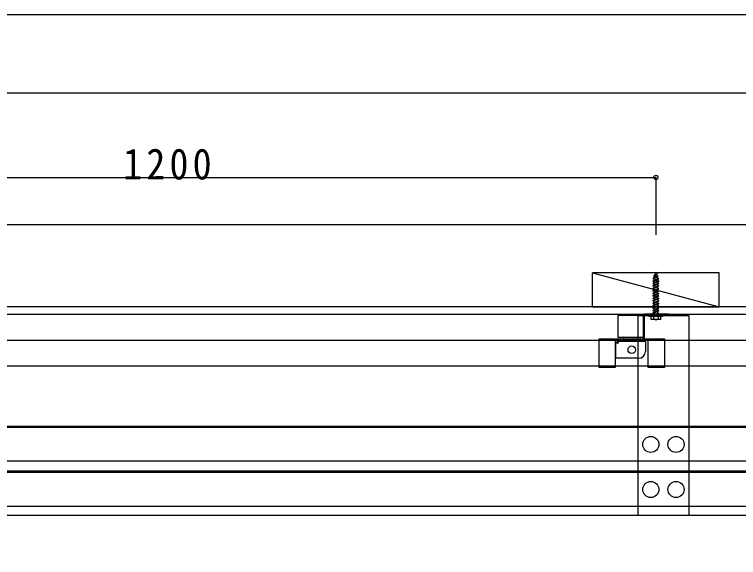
# Model space of a CAD drawing. Units: millimetres, scale not verified. Extents: x -11000 to 565, y -4772 to 3349.
# Drawn here: x -10144 to -9287, y -1721 to -1078 of the extents above; entities that cross this region are included whole.
import ezdxf

# ---------------------------------------------------------------- set-up
doc = ezdxf.new("R2010")
doc.units = ezdxf.units.MM
doc.header["$LTSCALE"] = 10
doc.header["$PDMODE"] = 32
doc.header["$PDSIZE"] = 5
for name, color, linetype in [('8-1_ADD_LINE', 7, 'Continuous'), ('8-4', 7, 'Continuous'), ('8-5', 7, 'Continuous'), ('8-6', 7, 'Continuous'), ('8-7', 7, 'Continuous'), ('8-D', 7, 'Continuous')]:
    doc.layers.add(name, color=color, linetype=linetype)
doc.styles.add('ＭＳ ゴシック', font='')
doc.styles.get('ＭＳ ゴシック').set_extended_font_data('MS Gothic')

msp = doc.modelspace()

# ---------------------------------------------------------------- linework, layer by layer
at = {"layer": '8-1_ADD_LINE'}
for p, q in [((-6725.23, -1423.87), (-10585.01, -1423.87)), ((-10585.01, -1432.87), (-6725.23, -1432.87))]:
    msp.add_line(p, q, dxfattribs=at)
at = {"layer": '8-4'}
for p, q in [((-9398.01, -1434.47), (-9370.01, -1434.47)), ((-7200.01, -1463.87), (-10530.01, -1463.87)), ((-9429.5, -1463.87), (-9429.5, -1461.87)), ((-9425.43, -1463.34), (-9424.15, -1462.14)), ((-9423.47, -1461.87), (-9403.54, -1461.87)), ((-9402.85, -1462.14), (-9401.58, -1463.34)), ((-9430.5, -1466.87), (-9430.5, -1464.87)), ((-9397.5, -1464.87), (-9397.5, -1476.87)), ((-10530.01, -1493.87), (-7061.69, -1493.87))]:
    msp.add_line(p, q, dxfattribs=at)
for points in [[(-9400.01, -1434.47), (-9430.01, -1434.47), (-9430.01, -1459.87), (-9400.01, -1459.87)], [(-9400.01, -1434.47), (-9400.01, -1462.87), (-9398.41, -1462.87), (-9398.41, -1434.87)], [(-9370.01, -1434.47), (-9370.01, -1432.87), (-9398.01, -1432.87)], [(-9433, -1463.87), (-9433, -1495.87), (-9452, -1495.87), (-9452, -1461.87), (-9430.5, -1461.87)], [(-9405.5, -1484.87), (-9432.5, -1484.87), (-9432.5, -1463.87)], [(-9430.5, -1461.87), (-9426, -1461.87), (-9425.81, -1461.27)], [(-9401.2, -1461.27), (-9401, -1461.87), (-9397.5, -1461.87), (-9397.5, -1463.87)], [(-9397.5, -1461.87), (-9375, -1461.87), (-9375, -1495.87), (-9394, -1495.87), (-9394, -1461.87)], [(-9397.5, -1464.87), (-9429.5, -1464.87), (-9429.5, -1466.87), (-9432.5, -1466.87)]]:
    msp.add_lwpolyline(points, dxfattribs=at)
msp.add_circle((-9413.5, -1474.87), 4.5, dxfattribs=at)
for centre, radius, start, end in [((-9398.01, -1434.87), 2, 90, 180), ((-9398.01, -1434.87), 0.4, 90, 180), ((-9430.5, -1463.87), 2, 90, 180), ((-9429.5, -1464.87), 1, 90, 180), ((-9426.79, -1461.87), 2, 270, 313.06713), ((-9423.9, -1461.87), 2, 90, 162.3577), ((-9423.47, -1462.87), 1, 90, 133.06713), ((-9403.54, -1462.87), 1, 46.93287, 90), ((-9403.1, -1461.87), 2, 17.6423, 90), ((-9400.21, -1461.87), 2, 226.93287, 270), ((-9405.5, -1476.87), 8, 270, 0)]:
    msp.add_arc(centre, radius, start, end, dxfattribs=at)
at = {"layer": '8-5'}
for points in [[(-9406.15, -1671.06), (-9406.15, -1434.47), (-9400.01, -1434.47)], [(-9370.01, -1434.47), (-9346.15, -1434.47), (-9346.15, -1671.06)]]:
    msp.add_lwpolyline(points, dxfattribs=at)
at = {"layer": '8-6'}
for p, q in [((-7062.17, -1326.88), (-10556.54, -1326.88)), ((-7829.4, -1566.66), (-10241.15, -1566.66)), ((-10233.19, -1618.06), (-7829.4, -1618.06)), ((-7829.4, -1620.06), (-10181.93, -1620.06)), ((-10181.93, -1660.06), (-7829.4, -1660.06))]:
    msp.add_line(p, q, dxfattribs=at)
for points in [[(-10556.4, -1720.66), (-10556.4, -1665.06), (-10241.4, -1565.06), (-7829.4, -1565.06), (-7829.4, -1671.06), (-10181.93, -1671.06)], [(-7829.4, -1606.66), (-10234.95, -1606.66), (-10556.4, -1708.7)]]:
    msp.add_lwpolyline(points, dxfattribs=at)
for centre in [(-9391.03, -1586.85), (-9361.19, -1586.85), (-9391.03, -1640.21), (-9361.19, -1640.21)]:
    msp.add_circle(centre, 9.51, dxfattribs=at)
at = {"layer": '8-7'}
msp.add_line((-9460.01, -1423.87), (-9310.01, -1423.87), dxfattribs=at)
for points in [[(-10585.01, -1078.11), (-7455.02, -1078.11), (-7455.02, -1338.72)], [(-10585.01, -1270.89), (-10585.01, -1170.93), (-8385.02, -1170.93), (-8385.02, -1338.72)], [(-10585.01, -1338.72), (-10585.01, -1270.89), (-9385.02, -1270.89), (-9385.02, -1338.72)], [(-9460.01, -1423.87), (-9460.01, -1383.87), (-9310.01, -1423.87), (-9310.01, -1383.87), (-9460.01, -1383.87)]]:
    msp.add_lwpolyline(points, dxfattribs=at)
msp.add_point((-9385.02, -1270.89), dxfattribs=at)
at = {"layer": '8-D'}
for p, q in [((-9384.35, -1384.88), (-9386.1, -1386.02)), ((-9384.35, -1384.88), (-9385.02, -1383)), ((-9384.35, -1384.88), (-9383.32, -1384.8)), ((-9383.36, -1387.66), (-9384.01, -1385.85)), ((-9387.52, -1392.55), (-9388.52, -1393.5)), ((-9386.66, -1387.58), (-9387.52, -1390)), ((-9387.52, -1393.63), (-9382.52, -1391.56)), ((-9383.37, -1387.66), (-9387.34, -1389.51)), ((-9382.28, -1387.7), (-9383.37, -1387.66)), ((-9382.52, -1394.46), (-9381.52, -1393.5)), ((-9382.52, -1394.46), (-9382.52, -1396.28)), ((-9387.52, -1401.25), (-9388.52, -1402.2)), ((-9382.52, -1396.28), (-9387.52, -1398.35)), ((-9382.52, -1396.28), (-9381.52, -1396.4)), ((-9382.52, -1399.18), (-9382.52, -1397.36)), ((-9382.52, -1402.1), (-9382.52, -1400.26)), ((-9382.52, -1403.34), (-9382.52, -1405.16)), ((-9382.52, -1405.16), (-9387.52, -1407.23)), ((-9382.52, -1410.96), (-9387.52, -1413.03)), ((-9382.52, -1405.16), (-9381.52, -1405.29)), ((-9382.52, -1408.06), (-9382.52, -1406.24)), ((-9382.52, -1409.14), (-9382.52, -1410.96)), ((-9382.52, -1410.96), (-9381.52, -1411.09)), ((-9382.52, -1413.86), (-9382.52, -1412.04)), ((-9387.52, -1415.93), (-9388.52, -1416.89)), ((-9387.52, -1419.02), (-9387.52, -1417.02)), ((-9382.52, -1414.94), (-9382.52, -1416.79)), ((-9382.52, -1418.03), (-9381.52, -1417.07)), ((-9382.52, -1419.85), (-9382.52, -1418.03)), ((-9382.52, -1420.93), (-9382.52, -1422.75)), ((-9382.52, -1422.75), (-9387.52, -1424.82)), ((-9382.52, -1428.55), (-9387.52, -1430.62)), ((-9382.52, -1422.75), (-9381.52, -1422.87)), ((-9382.52, -1425.65), (-9382.52, -1423.83)), ((-9382.52, -1426.73), (-9382.52, -1428.55)), ((-9382.52, -1428.55), (-9381.52, -1428.67)), ((-9382.52, -1431.47), (-9382.52, -1429.63)), ((-9387.9, -1435.47), (-9387.9, -1438.97)), ((-9385.01, -1438.45), (-9385.01, -1440.19)), ((-9382.52, -1432.57), (-9382.52, -1434.47)), ((-9382.13, -1435.47), (-9382.13, -1438.97)), ((-9379.24, -1438.97), (-9379.24, -1435.47))]:
    msp.add_line(p, q, dxfattribs=at)
for points in [[(-9385.02, -1383), (-9386.1, -1386.02), (-9387.76, -1387.7), (-9383.32, -1384.8), (-9384.01, -1385.85), (-9386.66, -1387.58), (-9387.76, -1387.7)], [(-9387.34, -1389.51), (-9388.52, -1390.6), (-9387.52, -1390.69), (-9383.02, -1388.6), (-9382.28, -1387.7), (-9388.52, -1390.6)], [(-9387.52, -1390.69), (-9387.52, -1392.55), (-9382.57, -1390.5), (-9381.52, -1390.6), (-9382.52, -1391.56), (-9382.52, -1393.38), (-9381.52, -1393.5), (-9388.52, -1396.4), (-9387.52, -1395.45), (-9382.52, -1393.38)], [(-9387.52, -1395.45), (-9387.52, -1393.63), (-9388.52, -1393.5), (-9381.52, -1390.6)], [(-9382.52, -1394.46), (-9387.52, -1396.53), (-9388.52, -1396.4)], [(-9382.52, -1390.5), (-9382.52, -1390), (-9383.02, -1388.6)], [(-9387.52, -1396.53), (-9387.52, -1398.35), (-9388.52, -1399.3), (-9381.52, -1396.4), (-9382.52, -1397.36), (-9387.52, -1399.43), (-9388.52, -1399.3)], [(-9387.52, -1399.43), (-9387.52, -1401.25), (-9382.52, -1399.18), (-9381.52, -1399.3), (-9382.52, -1400.26), (-9387.52, -1402.33), (-9388.52, -1402.2), (-9381.52, -1399.3)], [(-9387.52, -1402.33), (-9387.52, -1404.33), (-9388.52, -1405.29), (-9381.52, -1402.39), (-9382.52, -1403.34), (-9387.52, -1405.42), (-9388.52, -1405.29)], [(-9387.52, -1404.33), (-9382.57, -1402.28), (-9381.52, -1402.39)], [(-9387.52, -1405.42), (-9387.52, -1407.23), (-9388.52, -1408.19), (-9381.52, -1405.29), (-9382.52, -1406.24), (-9387.52, -1408.32), (-9388.52, -1408.19)], [(-9387.52, -1408.32), (-9387.52, -1410.13), (-9388.52, -1411.09), (-9381.52, -1408.19), (-9382.52, -1409.14), (-9387.52, -1411.22), (-9388.52, -1411.09)], [(-9387.52, -1411.22), (-9387.52, -1413.03), (-9388.52, -1413.99), (-9381.52, -1411.09), (-9382.52, -1412.04), (-9387.52, -1414.12), (-9388.52, -1413.99)], [(-9387.52, -1410.13), (-9382.52, -1408.06), (-9381.52, -1408.19)], [(-9387.52, -1414.12), (-9387.52, -1415.93), (-9382.52, -1413.86), (-9381.52, -1413.99), (-9382.52, -1414.94), (-9387.52, -1417.02), (-9388.52, -1416.89), (-9381.52, -1413.99)], [(-9382.52, -1418.03), (-9387.52, -1420.1), (-9388.52, -1419.97)], [(-9387.52, -1420.1), (-9387.52, -1421.92), (-9388.52, -1422.87), (-9381.52, -1419.97), (-9382.52, -1420.93), (-9387.52, -1423), (-9388.52, -1422.87)], [(-9387.52, -1421.92), (-9382.52, -1419.85), (-9381.52, -1419.97)], [(-9387.52, -1423), (-9387.52, -1424.82), (-9388.52, -1425.77), (-9381.52, -1422.87), (-9382.52, -1423.83), (-9387.52, -1425.9), (-9388.52, -1425.77)], [(-9387.52, -1425.9), (-9387.52, -1427.72), (-9388.52, -1428.67), (-9381.52, -1425.77), (-9382.52, -1426.73), (-9387.52, -1428.8), (-9388.52, -1428.67)], [(-9387.52, -1428.8), (-9387.52, -1430.62), (-9388.52, -1431.57), (-9381.52, -1428.67), (-9382.52, -1429.63), (-9387.52, -1431.7), (-9388.52, -1431.57)], [(-9387.52, -1427.72), (-9382.52, -1425.65), (-9381.52, -1425.77)], [(-9379.24, -1438.97), (-9390.79, -1438.97), (-9390.79, -1435.47)], [(-9387.52, -1431.7), (-9387.52, -1433.7), (-9388.02, -1434.47), (-9381.52, -1431.57), (-9382.52, -1432.57), (-9386.8, -1434.47)], [(-9387.52, -1433.7), (-9382.52, -1431.47), (-9381.52, -1431.57)]]:
    msp.add_lwpolyline(points, dxfattribs=at)
for points in [[(-9382.57, -1416.97), (-9381.52, -1417.07), (-9388.52, -1419.97), (-9387.52, -1419.02)], [(-9392.77, -1435.47), (-9392.77, -1434.47), (-9377.27, -1434.47), (-9377.27, -1435.47)]]:
    msp.add_lwpolyline(points, close=True, dxfattribs=at)

# ---------------------------------------------------------------- texts
at = {"layer": '8-7', "color": 3, "insert": (-10015.18, -1273.84), "char_height": 36.66, "attachment_point": 7, "style": 'ＭＳ ゴシック'}
msp.add_mtext('\\T1.22;\\W0.9;1200', dxfattribs=at)

doc.saveas('drawing.dxf')
